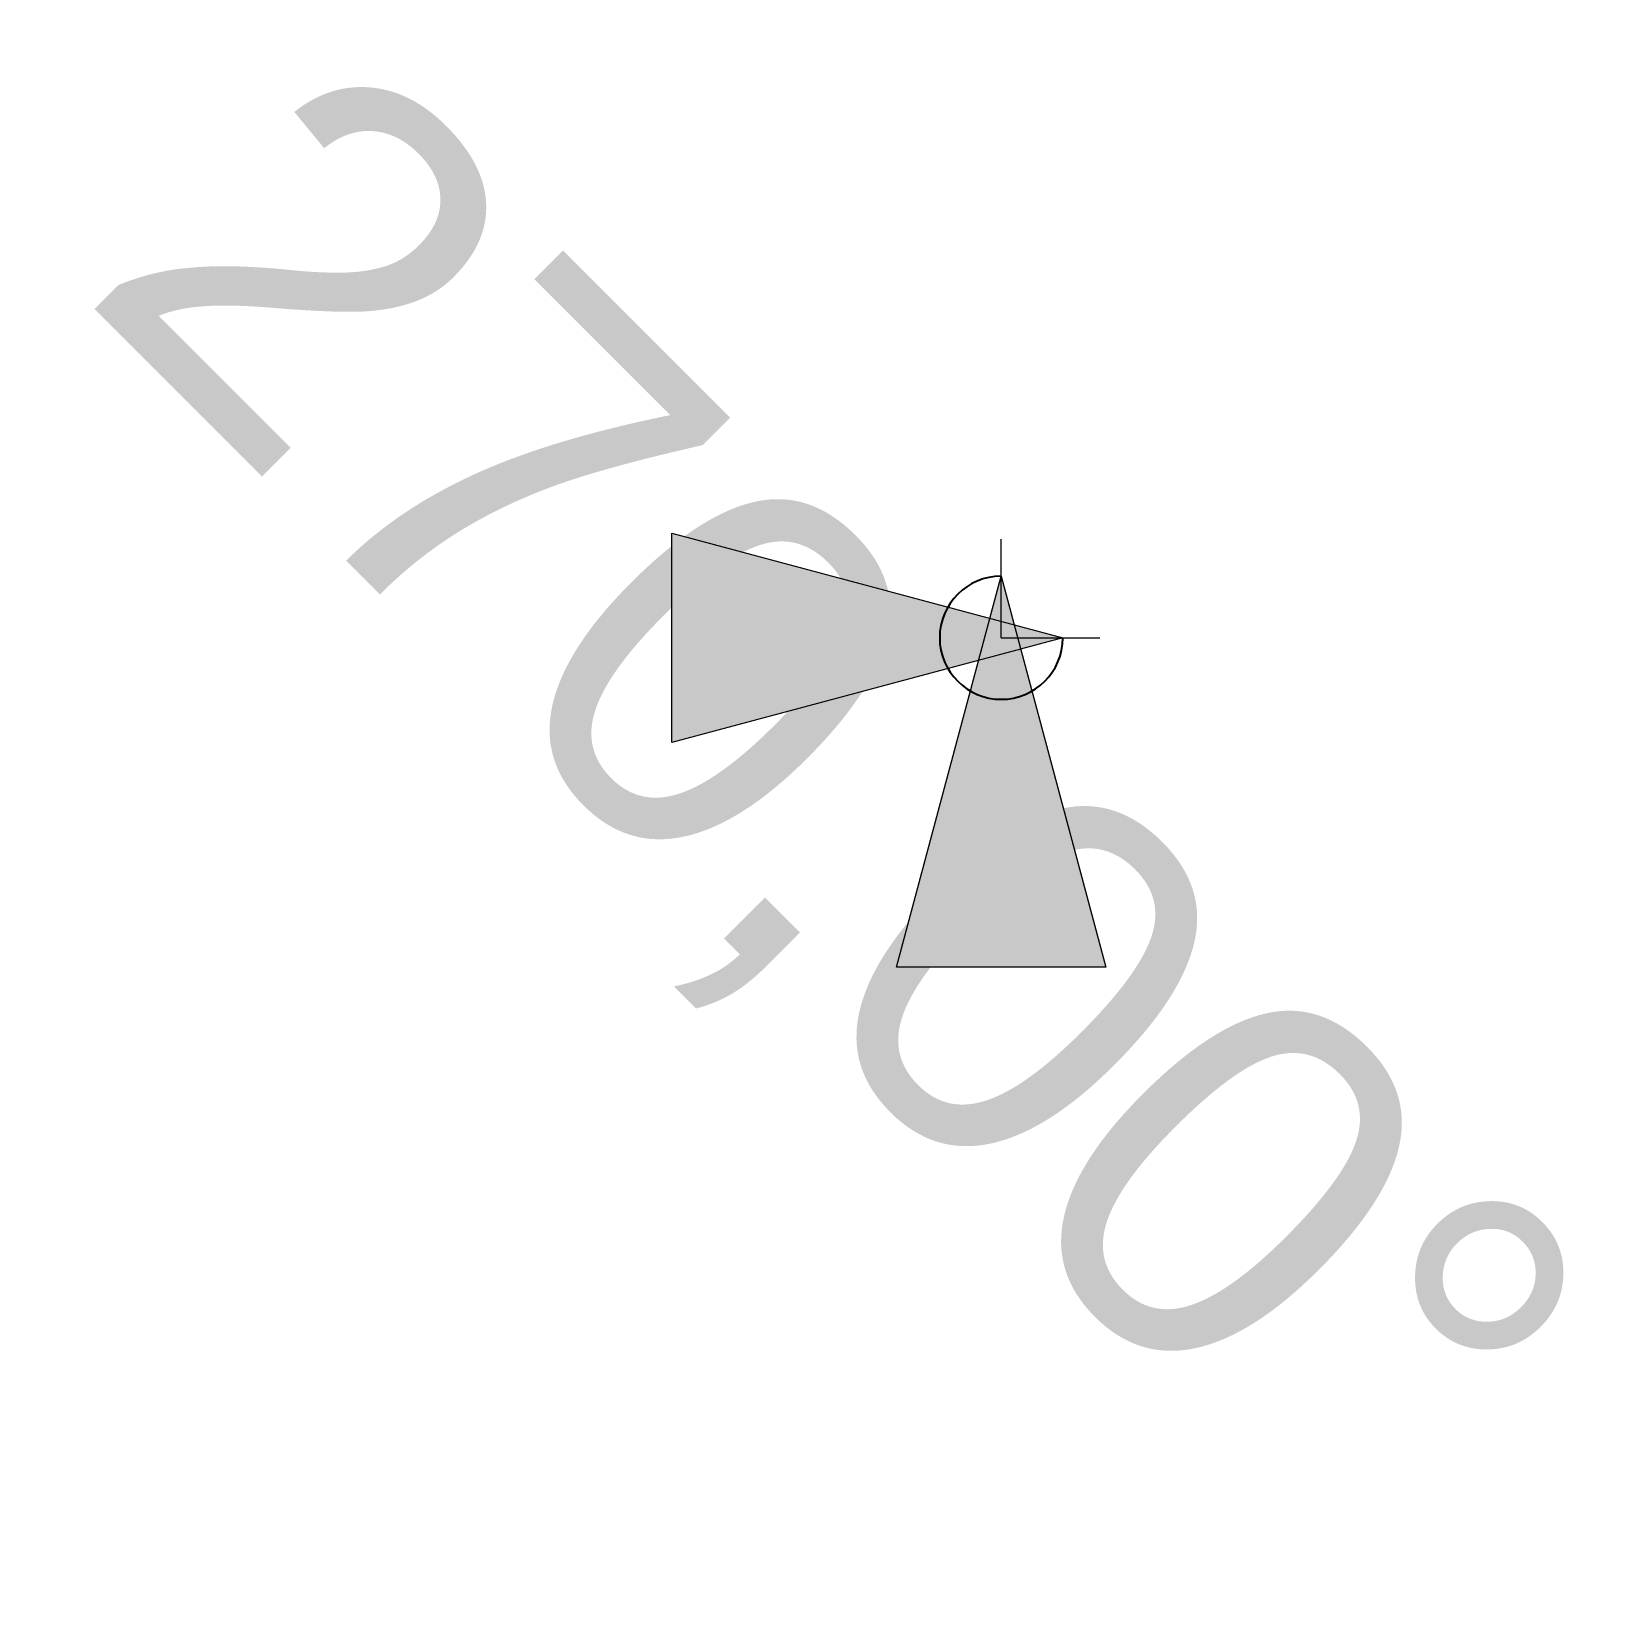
# Model space of a CAD drawing. Header units: millimetres. Extents: x -394 to 246, y -394 to 246.
import ezdxf

# ---------------------------------------------------------------- set-up
doc = ezdxf.new("R2010")
doc.units = ezdxf.units.MM
doc.header["$LTSCALE"] = 50
doc.header["$PDMODE"] = 1
doc.header["$PDSIZE"] = -2
doc.layers.add('Dimension', color=7, linetype='Continuous', lineweight=5)
doc.layers.add('None', color=7, linetype='Continuous', lineweight=5)
doc.styles.add('Arial', font='Arial.ttf')
doc.dimstyles.new('Arch', dxfattribs={"dimtxt": 151.308594, "dimasz": 112.241211, "dimexe": 158.75, "dimexo": 79.375, "dimgap": 79.375, "dimtad": 1, "dimdec": 0, "dimtxsty": 'Arial', "dimblk": 'VW_SLASH', "dimblk1": 'VW_SLASH', "dimblk2": 'VW_SLASH', "dimcen": 0, "dimdle": 79.375, "dimazin": 0, "dimtfac": 1, "dimtdec": 0, "dimtix": 1, "dimtmove": 0, "dimatfit": 0, "dimldrblk": 'VW_FILLEDARROW', "dimfxl": 1, "dimfrac": 2, "dimtolj": 1, "dimarcsym": 0})

# ---------------------------------------------------------------- blocks, each defined once
blk = doc.blocks.new('VW_FILLEDARROW')
at = {"linetype": 'Continuous', "lineweight": 0, "transparency": 16777216}
blk.add_hatch(color=0, dxfattribs=at).paths.add_polyline_path([(-1.4144, 0.379), (0, 0), (-1.4144, -0.379)])
at = {"color": 0, "linetype": 'Continuous', "lineweight": 5, "transparency": 16777216, "flags": 128}
blk.add_lwpolyline([(-1.4144, 0.379), (0, 0), (-1.4144, -0.379)], close=True, dxfattribs=at)
blk = doc.blocks.new('*D1')
at = {"layer": 'Defpoints', "color": 0, "transparency": 33554687}
for p in [(0, 40), (-25, 0), (0, 0), (40, 0)]:
    blk.add_point(p, dxfattribs=at)
at = {"layer": 'Dimension', "color": 0, "linetype": 'Continuous', "lineweight": -2, "transparency": 33554687}
for start, end in [(90.00162, 270.00081), (90, 0), (179.99919, 359.99838)]:
    blk.add_arc((0, 0), 25, start, end, dxfattribs=at)
at = {"layer": 'Dimension', "color": 0, "lineweight": -2, "xscale": 112.2412109375, "yscale": 112.2412109375, "zscale": 112.2412109375}
for p, rotation in [((25, 0), 359.999594857641), ((0, 25), 90.00040514235904)]:
    blk.add_blockref('VW_FILLEDARROW', p, dxfattribs=dict(at, rotation=rotation))
at = {"layer": 'Dimension', "color": 0, "lineweight": 5, "transparency": 33554687, "insert": (-73.8, -73.8), "char_height": 151.3086, "attachment_point": 5, "rotation": 315, "style": 'Arial'}
blk.add_mtext('\\A1;270,00%%d ', dxfattribs=at)
blk = doc.blocks.new('VW_SLASH')
at = {"color": 0, "linetype": 'ByBlock', "lineweight": -2, "transparency": 16777216}
blk.add_line((0.7072, 0), (-1, 0), dxfattribs=at)
at = {"color": 0, "linetype": 'Continuous', "lineweight": 20, "transparency": 16777216, "flags": 128}
blk.add_lwpolyline([(0.5001, 0.5001), (-0.5001, -0.5001)], dxfattribs=at)

msp = doc.modelspace()

# ---------------------------------------------------------------- linework, layer by layer
at = {"layer": 'None', "color": 7, "linetype": 'Continuous', "lineweight": 5, "transparency": 33554687}
for q in [(0, 40), (40, 0)]:
    msp.add_line((0, 0), q, dxfattribs=at)

# ---------------------------------------------------------------- dimensions: what is measured, and where the dimension line sits
at = {"layer": 'Dimension', "color": 7, "linetype": 'Continuous', "lineweight": 5, "transparency": 33554687}
dim = msp.add_angular_dim_3p(base=(-25, 0), center=(0, 0), p1=(40, 0), p2=(0, 40), dimstyle='Arch', override={"dimpost": '<> ', "dimtxsty": 'Arial', "dimblk": 'VW_FILLEDARROW', "dimse1": 1, "dimse2": 1, "dimadec": 2, "dimtix": 0, "dimtmove": 2}, dxfattribs=at)
dim.commit()
dim.dimension.update_dxf_attribs({"geometry": '*D1', "text_midpoint": (-73.8, -73.8), "dimtype": 165})

doc.saveas('drawing.dxf')
